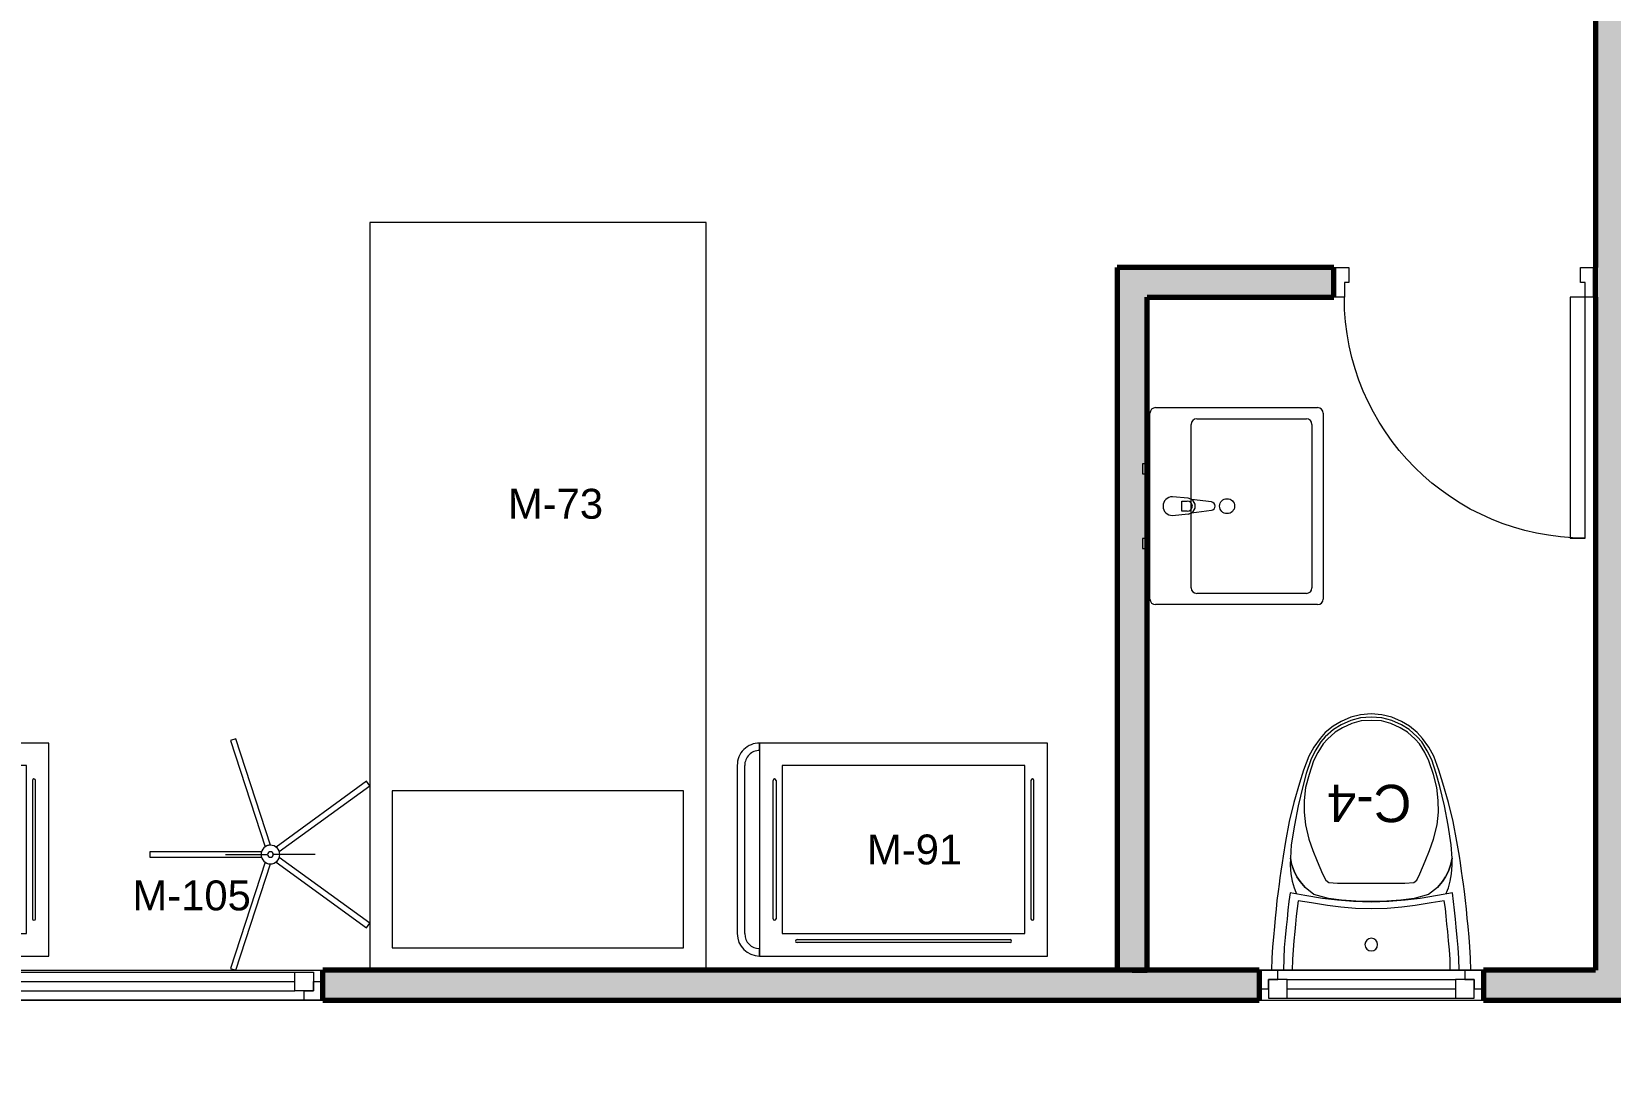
# Model space of a CAD drawing. Header units: metres. Extents: x 501.6 to 576.9, y -200.7 to -181.9.
# Drawn here: x 559.704 to 563.928, y -193.017 to -190.238 of the extents above; entities that cross this region are included whole.
import ezdxf
from ezdxf.enums import TextEntityAlignment as Align

# ---------------------------------------------------------------- set-up
doc = ezdxf.new("R2010")
doc.units = ezdxf.units.M
doc.header["$MEASUREMENT"] = 0
doc.set_wipeout_variables(frame=1)
doc.linetypes.add('Wipeout_Contour', pattern=[1, 0, -1])
for name, color, linetype in [('ARQ _ Cota - Parcial Exterior.Consultorio', 7, 'Continuous'), ('CER _ Estructura Metalica Tubo de FE LAC  21_2_X1_16_.Cerco', 7, 'Continuous'), ('EQP _ Sanitarios.Residencia', 7, 'Continuous'), ('Puertas ArchiCAD', 7, 'Continuous'), ('Structural - Bearing', 7, 'Continuous')]:
    doc.layers.add(name, color=color, linetype=linetype)
for name, color, linetype, lineweight, true_color in [('ARQ _ Cota - Parcial Exterior.Consultorio_Pluma_Nº__106', 171, 'Continuous', 15, 0xaaaaff), ('CER _ Estructura Metalica Tubo de FE LAC  21_2_X1_16_.Cerco_Pluma_Nº__75', 7, 'Continuous', 20, 0x405cbf), ('EQP _ Sanitarios.Residencia_Pluma_Nº__115', 7, 'Continuous', 13, 0xff66ff), ('Interior - Furniture _Pluma_Nº__91', 171, 'Continuous', 13, 0xaaaaff), ('Structural - Bearing_Pluma_Nº__106', 171, 'Continuous', 15, 0xaaaaff), ('Ventanas ArchiCAD_Pluma_Nº__63', 7, 'Continuous', 20, 0xff9955)]:
    doc.layers.add(name, color=color, linetype=linetype, lineweight=lineweight, true_color=true_color)
for name, color, linetype, lineweight in [('ARQ _ Cota - Parcial Exterior.Consultorio_Pluma_Nº__15', 214, 'Continuous', 25), ('ARQ _ Cota - Parcial Exterior.Consultorio_Pluma_Nº__43', 5, 'Continuous', 0), ('Puertas ArchiCAD_Pluma_Nº__2', 8, 'Continuous', 0), ('Puertas ArchiCAD_Pluma_Nº__23', 5, 'Continuous', 9), ('Puertas ArchiCAD_Pluma_Nº__27', 7, 'Continuous', 70), ('Puertas ArchiCAD_Pluma_Nº__3', 5, 'Continuous', 15), ('Structural - Bearing_Pluma_Nº__27', 7, 'Continuous', 70)]:
    doc.layers.add(name, color=color, linetype=linetype, lineweight=lineweight)
doc.layers.add('PDF2_Text', color=7, linetype='Continuous', true_color=0xff0080)
doc.styles.add('Estilo_Generado_1', font='swissel.ttf')
doc.styles.add('Estilo_Generado_2', font='GOTHICB.TTF')
doc.styles.add('PDF Arial', font='arial.ttf')
doc.dimstyles.new('Estilo_Generado__1', dxfattribs={"dimtxt": 0.2, "dimasz": 0.076, "dimexe": 0.18, "dimexo": 0.3, "dimgap": 0.09, "dimtad": 0, "dimtih": 1, "dimtoh": 1, "dimzin": 0, "dimdsep": 46, "dimtxsty": 'Estilo_Generado_2', "dimblk": 'ARROWHEAD_2', "dimblk1": 'ARROWHEAD_2', "dimblk2": 'ARROWHEAD_2', "dimcen": 0.09, "dimclrd": 171, "dimclre": 171, "dimclrt": 214, "dimazin": 0, "dimtfac": 1, "dimtdec": 4, "dimtmove": 0, "dimatfit": 3, "dimfxl": 1, "dimtolj": 1, "dimtzin": 0, "dimarcsym": 0})

# ---------------------------------------------------------------- blocks, each defined once
blk = doc.blocks.new('INODORO DE CERAMICA O LOZA VITRIFICADA DE TANQUE BAJO')
at = {"color": 254, "linetype": 'Wipeout_Contour', "lineweight": 0, "ltscale": 36.926827}
blk.add_wipeout([(0.5334, 0.6858), (0.5325, 0.6535), (0.5309, 0.6236), (0.5285, 0.597), (0.526, 0.5687), (0.5236, 0.5464), (0.5214, 0.5226), (0.519, 0.4991), (0.5158, 0.4754), (0.5131, 0.4552), (0.511, 0.4389), (0.5084, 0.4211), (0.5052, 0.3987), (0.5026, 0.3809), (0.4961, 0.3414), (0.4861, 0.2884), (0.4735, 0.2372), (0.4583, 0.1851), (0.4479, 0.1507), (0.4339, 0.1135), (0.4205, 0.0894), (0.4035, 0.0661), (0.3897, 0.0503), (0.3688, 0.0326), (0.3472, 0.0201), (0.3215, 0.0089), (0.2951, 0.0029), (0.2667, 0), (0.2383, 0.0029), (0.2119, 0.0089), (0.1862, 0.0201), (0.1646, 0.0326), (0.1437, 0.0503), (0.1299, 0.0661), (0.1129, 0.0894), (0.0995, 0.1135), (0.0855, 0.1507), (0.0751, 0.1851), (0.0599, 0.2372), (0.0473, 0.2884), (0.0373, 0.3414), (0.0308, 0.3809), (0.0282, 0.3987), (0.025, 0.4211), (0.0224, 0.4389), (0.0203, 0.4552), (0.0176, 0.4754), (0.0144, 0.4991), (0.012, 0.5226), (0.0098, 0.5464), (0.0074, 0.5687), (0.0049, 0.597), (0.0025, 0.6236), (0.0009, 0.6535), (0, 0.6858), (0.2667, 0.6858)], dxfattribs=at).dxf.layer = 'EQP _ Sanitarios.Residencia'
at = {"layer": 'EQP _ Sanitarios.Residencia_Pluma_Nº__115', "color": 211, "linetype": 'Continuous', "lineweight": 13, "true_color": 0xff66ff}
for p, q in [((0, 0.6858), (0.2667, 0.6858)), ((0.0009, 0.6535), (0, 0.6858)), ((0.2667, 0.6858), (0.5334, 0.6858)), ((0.5334, 0.6858), (0.5325, 0.6535)), ((0.0025, 0.6236), (0.0009, 0.6535)), ((0.5325, 0.6535), (0.5309, 0.6236)), ((0.0049, 0.597), (0.0025, 0.6236)), ((0.0074, 0.5687), (0.0049, 0.597)), ((0.5285, 0.597), (0.526, 0.5687)), ((0.5309, 0.6236), (0.5285, 0.597)), ((0.0098, 0.5464), (0.0074, 0.5687)), ((0.526, 0.5687), (0.5236, 0.5464)), ((0.012, 0.5226), (0.0098, 0.5464)), ((0.0144, 0.4991), (0.012, 0.5226)), ((0.5214, 0.5226), (0.519, 0.4991)), ((0.5236, 0.5464), (0.5214, 0.5226)), ((0.0176, 0.4754), (0.0144, 0.4991)), ((0.0203, 0.4552), (0.0176, 0.4754)), ((0.5158, 0.4754), (0.5131, 0.4552)), ((0.519, 0.4991), (0.5158, 0.4754)), ((0.0224, 0.4389), (0.0203, 0.4552)), ((0.025, 0.4211), (0.0224, 0.4389)), ((0.511, 0.4389), (0.5084, 0.4211)), ((0.5131, 0.4552), (0.511, 0.4389)), ((0.0282, 0.3987), (0.025, 0.4211)), ((0.0308, 0.3809), (0.0282, 0.3987)), ((0.0373, 0.3414), (0.0308, 0.3809)), ((0.5026, 0.3809), (0.4961, 0.3414)), ((0.5052, 0.3987), (0.5026, 0.3809)), ((0.5084, 0.4211), (0.5052, 0.3987)), ((0.0473, 0.2884), (0.0373, 0.3414)), ((0.4961, 0.3414), (0.4861, 0.2884)), ((0.0599, 0.2372), (0.0473, 0.2884)), ((0.4861, 0.2884), (0.4735, 0.2372)), ((0.0751, 0.1851), (0.0599, 0.2372)), ((0.4735, 0.2372), (0.4583, 0.1851)), ((0.0855, 0.1507), (0.0751, 0.1851)), ((0.4583, 0.1851), (0.4479, 0.1507)), ((0.0995, 0.1135), (0.0855, 0.1507)), ((0.4479, 0.1507), (0.4339, 0.1135)), ((0.1129, 0.0894), (0.0995, 0.1135)), ((0.1299, 0.0661), (0.1129, 0.0894)), ((0.4205, 0.0894), (0.4035, 0.0661)), ((0.4339, 0.1135), (0.4205, 0.0894)), ((0.1437, 0.0503), (0.1299, 0.0661)), ((0.1646, 0.0326), (0.1437, 0.0503)), ((0.3897, 0.0503), (0.3688, 0.0326)), ((0.4035, 0.0661), (0.3897, 0.0503)), ((0.1862, 0.0201), (0.1646, 0.0326)), ((0.2119, 0.0089), (0.1862, 0.0201)), ((0.2383, 0.0029), (0.2119, 0.0089)), ((0.2667, 0), (0.2383, 0.0029)), ((0.2951, 0.0029), (0.2667, 0)), ((0.3215, 0.0089), (0.2951, 0.0029)), ((0.3472, 0.0201), (0.3215, 0.0089)), ((0.3688, 0.0326), (0.3472, 0.0201))]:
    blk.add_line(p, q, dxfattribs=at)
at = {"color": 254, "linetype": 'Wipeout_Contour', "lineweight": 0, "ltscale": 31.805276}
blk.add_wipeout([(0.308, 0.5015), (0.346, 0.4985), (0.3813, 0.494), (0.4201, 0.4828), (0.4438, 0.4644), (0.4572, 0.4489), (0.4658, 0.4358), (0.4732, 0.421), (0.4797, 0.4018), (0.4829, 0.3861), (0.4806, 0.3506), (0.4724, 0.2976), (0.4626, 0.2464), (0.45, 0.1943), (0.4406, 0.1599), (0.4285, 0.1227), (0.4166, 0.0985), (0.4017, 0.0753), (0.3897, 0.0613), (0.3681, 0.0418), (0.3472, 0.0292), (0.3215, 0.0181), (0.2951, 0.0106), (0.2667, 0.0092), (0.2383, 0.0106), (0.2119, 0.0181), (0.1862, 0.0292), (0.1653, 0.0418), (0.1437, 0.0613), (0.1317, 0.0753), (0.1168, 0.0985), (0.1049, 0.1227), (0.0928, 0.1599), (0.0834, 0.1943), (0.0708, 0.2464), (0.061, 0.2976), (0.0528, 0.3506), (0.0505, 0.3861), (0.0537, 0.4018), (0.0602, 0.421), (0.0676, 0.4358), (0.0762, 0.4489), (0.0896, 0.4644), (0.1133, 0.4828), (0.1521, 0.494), (0.1874, 0.4985), (0.2254, 0.5015), (0.2667, 0.5023)], dxfattribs=at).dxf.layer = 'EQP _ Sanitarios.Residencia'
at = {"layer": 'EQP _ Sanitarios.Residencia_Pluma_Nº__115', "color": 211, "linetype": 'Continuous', "lineweight": 13, "true_color": 0xff66ff}
for p, q in [((0.0896, 0.4644), (0.1133, 0.4828)), ((0.1133, 0.4828), (0.1521, 0.494)), ((0.1521, 0.494), (0.1874, 0.4985)), ((0.1874, 0.4985), (0.2254, 0.5015)), ((0.2254, 0.5015), (0.2667, 0.5023)), ((0.2667, 0.5023), (0.308, 0.5015)), ((0.308, 0.5015), (0.346, 0.4985)), ((0.346, 0.4985), (0.3813, 0.494)), ((0.3813, 0.494), (0.4201, 0.4828)), ((0.4201, 0.4828), (0.4438, 0.4644)), ((0.0602, 0.421), (0.0676, 0.4358)), ((0.0676, 0.4358), (0.0762, 0.4489)), ((0.0762, 0.4489), (0.0896, 0.4644)), ((0.4438, 0.4644), (0.4572, 0.4489)), ((0.4572, 0.4489), (0.4658, 0.4358)), ((0.4658, 0.4358), (0.4732, 0.421)), ((0.0505, 0.3861), (0.0537, 0.4018)), ((0.0528, 0.3506), (0.0505, 0.3861)), ((0.0537, 0.4018), (0.0602, 0.421)), ((0.4732, 0.421), (0.4797, 0.4018)), ((0.4797, 0.4018), (0.4829, 0.3861)), ((0.4829, 0.3861), (0.4806, 0.3506)), ((0.061, 0.2976), (0.0528, 0.3506)), ((0.4806, 0.3506), (0.4724, 0.2976)), ((0.0708, 0.2464), (0.061, 0.2976)), ((0.4724, 0.2976), (0.4626, 0.2464)), ((0.0834, 0.1943), (0.0708, 0.2464)), ((0.4626, 0.2464), (0.45, 0.1943)), ((0.0928, 0.1599), (0.0834, 0.1943)), ((0.45, 0.1943), (0.4406, 0.1599)), ((0.1049, 0.1227), (0.0928, 0.1599)), ((0.4406, 0.1599), (0.4285, 0.1227)), ((0.1168, 0.0985), (0.1049, 0.1227)), ((0.1317, 0.0753), (0.1168, 0.0985)), ((0.4166, 0.0985), (0.4017, 0.0753)), ((0.4285, 0.1227), (0.4166, 0.0985)), ((0.1437, 0.0613), (0.1317, 0.0753)), ((0.1653, 0.0418), (0.1437, 0.0613)), ((0.3897, 0.0613), (0.3681, 0.0418)), ((0.4017, 0.0753), (0.3897, 0.0613)), ((0.1862, 0.0292), (0.1653, 0.0418)), ((0.2119, 0.0181), (0.1862, 0.0292)), ((0.2383, 0.0106), (0.2119, 0.0181)), ((0.2667, 0.0092), (0.2383, 0.0106)), ((0.2951, 0.0106), (0.2667, 0.0092)), ((0.3215, 0.0181), (0.2951, 0.0106)), ((0.3472, 0.0292), (0.3215, 0.0181)), ((0.3681, 0.0418), (0.3472, 0.0292))]:
    blk.add_line(p, q, dxfattribs=at)
at = {"color": 254, "linetype": 'Wipeout_Contour', "lineweight": 0, "ltscale": 25.740021}
blk.add_wipeout([(0.357, 0.4532), (0.3805, 0.4508), (0.3885, 0.4453), (0.397, 0.4276), (0.4113, 0.3938), (0.4227, 0.3654), (0.4337, 0.3351), (0.4429, 0.2969), (0.4462, 0.2627), (0.4458, 0.232), (0.4423, 0.1966), (0.4329, 0.1625), (0.4211, 0.1261), (0.4097, 0.103), (0.3954, 0.0806), (0.3841, 0.0675), (0.3635, 0.0489), (0.3437, 0.037), (0.319, 0.0262), (0.2939, 0.0191), (0.2667, 0.0178), (0.2395, 0.0191), (0.2144, 0.0262), (0.1897, 0.037), (0.1699, 0.0489), (0.1493, 0.0675), (0.138, 0.0806), (0.1237, 0.103), (0.1123, 0.1261), (0.1005, 0.1625), (0.0911, 0.1966), (0.0876, 0.232), (0.0872, 0.2627), (0.0905, 0.2969), (0.0997, 0.3351), (0.1107, 0.3654), (0.1221, 0.3938), (0.1364, 0.4276), (0.1449, 0.4453), (0.1529, 0.4508), (0.1764, 0.4532), (0.2667, 0.4532)], dxfattribs=at).dxf.layer = 'EQP _ Sanitarios.Residencia'
at = {"layer": 'EQP _ Sanitarios.Residencia_Pluma_Nº__115', "color": 211, "linetype": 'Continuous', "lineweight": 13, "true_color": 0xff66ff}
for p, q in [((0.1221, 0.3938), (0.1364, 0.4276)), ((0.1364, 0.4276), (0.1449, 0.4453)), ((0.1449, 0.4453), (0.1529, 0.4508)), ((0.1529, 0.4508), (0.1764, 0.4532)), ((0.1764, 0.4532), (0.2667, 0.4532)), ((0.2667, 0.4532), (0.357, 0.4532)), ((0.357, 0.4532), (0.3805, 0.4508)), ((0.3805, 0.4508), (0.3885, 0.4453)), ((0.3885, 0.4453), (0.397, 0.4276)), ((0.397, 0.4276), (0.4113, 0.3938)), ((0.1107, 0.3654), (0.1221, 0.3938)), ((0.4113, 0.3938), (0.4227, 0.3654)), ((0.0997, 0.3351), (0.1107, 0.3654)), ((0.4227, 0.3654), (0.4337, 0.3351)), ((0.0872, 0.2627), (0.0905, 0.2969)), ((0.0905, 0.2969), (0.0997, 0.3351)), ((0.4337, 0.3351), (0.4429, 0.2969)), ((0.4429, 0.2969), (0.4462, 0.2627)), ((0.0876, 0.232), (0.0872, 0.2627)), ((0.4462, 0.2627), (0.4458, 0.232)), ((0.0911, 0.1966), (0.0876, 0.232)), ((0.4458, 0.232), (0.4423, 0.1966)), ((0.1005, 0.1625), (0.0911, 0.1966)), ((0.4423, 0.1966), (0.4329, 0.1625)), ((0.1123, 0.1261), (0.1005, 0.1625)), ((0.4329, 0.1625), (0.4211, 0.1261)), ((0.1237, 0.103), (0.1123, 0.1261)), ((0.138, 0.0806), (0.1237, 0.103)), ((0.4097, 0.103), (0.3954, 0.0806)), ((0.4211, 0.1261), (0.4097, 0.103)), ((0.1493, 0.0675), (0.138, 0.0806)), ((0.1699, 0.0489), (0.1493, 0.0675)), ((0.1897, 0.037), (0.1699, 0.0489)), ((0.3635, 0.0489), (0.3437, 0.037)), ((0.3841, 0.0675), (0.3635, 0.0489)), ((0.3954, 0.0806), (0.3841, 0.0675)), ((0.2144, 0.0262), (0.1897, 0.037)), ((0.2395, 0.0191), (0.2144, 0.0262)), ((0.2667, 0.0178), (0.2395, 0.0191)), ((0.2939, 0.0191), (0.2667, 0.0178)), ((0.319, 0.0262), (0.2939, 0.0191)), ((0.3437, 0.037), (0.319, 0.0262))]:
    blk.add_line(p, q, dxfattribs=at)
at = {"layer": 'EQP _ Sanitarios.Residencia_Pluma_Nº__115', "color": 211, "linetype": 'Continuous', "lineweight": 13, "true_color": 0xff66ff, "style": 'Estilo_Generado_1'}
blk.add_attdef('DUMMY_19', text='', height=0.1, dxfattribs=at).set_placement((0.2616, 0.2387), align=Align.MIDDLE_CENTER)
at = {"color": 254, "linetype": 'Wipeout_Contour', "lineweight": 0, "ltscale": 28.372607}
blk.add_wipeout([(0.05, 0.4044), (0.0518, 0.4281), (0.0552, 0.4475), (0.0603, 0.4657), (0.0694, 0.489), (0.1052, 0.4953), (0.1481, 0.5026), (0.1845, 0.5077), (0.2239, 0.5109), (0.2667, 0.5121), (0.3095, 0.5109), (0.3489, 0.5077), (0.3853, 0.5026), (0.4282, 0.4953), (0.464, 0.489), (0.4731, 0.4657), (0.4782, 0.4475), (0.4816, 0.4281), (0.4834, 0.4044), (0.4829, 0.3861), (0.4797, 0.4018), (0.4732, 0.421), (0.4658, 0.4358), (0.4572, 0.4489), (0.4438, 0.4644), (0.4201, 0.4828), (0.3813, 0.494), (0.346, 0.4985), (0.308, 0.5015), (0.2667, 0.5023), (0.2254, 0.5015), (0.1874, 0.4985), (0.1521, 0.494), (0.1133, 0.4828), (0.0896, 0.4644), (0.0762, 0.4489), (0.0676, 0.4358), (0.0602, 0.421), (0.0537, 0.4018), (0.0505, 0.3861)], dxfattribs=at).dxf.layer = 'EQP _ Sanitarios.Residencia'
at = {"layer": 'EQP _ Sanitarios.Residencia_Pluma_Nº__115', "color": 211, "linetype": 'Continuous', "lineweight": 13, "true_color": 0xff66ff}
for p, q in [((0.1481, 0.5026), (0.1845, 0.5077)), ((0.1845, 0.5077), (0.2239, 0.5109)), ((0.2239, 0.5109), (0.2667, 0.5121)), ((0.2667, 0.5121), (0.3095, 0.5109)), ((0.3095, 0.5109), (0.3489, 0.5077)), ((0.3489, 0.5077), (0.3853, 0.5026)), ((0.0552, 0.4475), (0.0603, 0.4657)), ((0.0603, 0.4657), (0.0694, 0.489)), ((0.0694, 0.489), (0.1052, 0.4953)), ((0.1133, 0.4828), (0.0896, 0.4644)), ((0.1052, 0.4953), (0.1481, 0.5026)), ((0.1521, 0.494), (0.1133, 0.4828)), ((0.1874, 0.4985), (0.1521, 0.494)), ((0.2254, 0.5015), (0.1874, 0.4985)), ((0.2667, 0.5023), (0.2254, 0.5015)), ((0.308, 0.5015), (0.2667, 0.5023)), ((0.346, 0.4985), (0.308, 0.5015)), ((0.3813, 0.494), (0.346, 0.4985)), ((0.4201, 0.4828), (0.3813, 0.494)), ((0.3853, 0.5026), (0.4282, 0.4953)), ((0.4438, 0.4644), (0.4201, 0.4828)), ((0.4282, 0.4953), (0.464, 0.489)), ((0.464, 0.489), (0.4731, 0.4657)), ((0.4731, 0.4657), (0.4782, 0.4475)), ((0.05, 0.4044), (0.0518, 0.4281)), ((0.0518, 0.4281), (0.0552, 0.4475)), ((0.0676, 0.4358), (0.0602, 0.421)), ((0.0762, 0.4489), (0.0676, 0.4358)), ((0.0896, 0.4644), (0.0762, 0.4489)), ((0.4572, 0.4489), (0.4438, 0.4644)), ((0.4658, 0.4358), (0.4572, 0.4489)), ((0.4732, 0.421), (0.4658, 0.4358)), ((0.4782, 0.4475), (0.4816, 0.4281)), ((0.4816, 0.4281), (0.4834, 0.4044)), ((0.0505, 0.3861), (0.05, 0.4044)), ((0.0537, 0.4018), (0.0505, 0.3861)), ((0.0602, 0.421), (0.0537, 0.4018)), ((0.4797, 0.4018), (0.4732, 0.421)), ((0.4829, 0.3861), (0.4797, 0.4018)), ((0.4834, 0.4044), (0.4829, 0.3861))]:
    blk.add_line(p, q, dxfattribs=at)
at = {"color": 254, "linetype": 'Wipeout_Contour', "lineweight": 0, "ltscale": 16.461337}
blk.add_wipeout([(0.5018, 0.6858), (0.5009, 0.6542), (0.4993, 0.6248), (0.4968, 0.5987), (0.4942, 0.5708), (0.4917, 0.5489), (0.4895, 0.5255), (0.487, 0.5024), (0.4837, 0.4791), (0.4444, 0.4857), (0.3972, 0.4935), (0.3571, 0.4988), (0.3138, 0.5022), (0.2667, 0.5034), (0.2196, 0.5022), (0.1763, 0.4988), (0.1362, 0.4935), (0.089, 0.4857), (0.0497, 0.4791), (0.0464, 0.5024), (0.0439, 0.5255), (0.0417, 0.5489), (0.0392, 0.5708), (0.0366, 0.5987), (0.0341, 0.6248), (0.0325, 0.6542), (0.0316, 0.6858), (0.2667, 0.6858)], dxfattribs=at).dxf.layer = 'EQP _ Sanitarios.Residencia'
at = {"layer": 'EQP _ Sanitarios.Residencia_Pluma_Nº__115', "color": 211, "linetype": 'Continuous', "lineweight": 13, "true_color": 0xff66ff}
for p, q in [((0.0316, 0.6858), (0.2667, 0.6858)), ((0.0325, 0.6542), (0.0316, 0.6858)), ((0.2667, 0.6858), (0.5018, 0.6858)), ((0.5018, 0.6858), (0.5009, 0.6542)), ((0.0341, 0.6248), (0.0325, 0.6542)), ((0.5009, 0.6542), (0.4993, 0.6248)), ((0.0366, 0.5987), (0.0341, 0.6248)), ((0.0392, 0.5708), (0.0366, 0.5987)), ((0.4968, 0.5987), (0.4942, 0.5708)), ((0.4993, 0.6248), (0.4968, 0.5987)), ((0.0417, 0.5489), (0.0392, 0.5708)), ((0.4942, 0.5708), (0.4917, 0.5489)), ((0.0439, 0.5255), (0.0417, 0.5489)), ((0.0464, 0.5024), (0.0439, 0.5255)), ((0.4895, 0.5255), (0.487, 0.5024)), ((0.4917, 0.5489), (0.4895, 0.5255)), ((0.0497, 0.4791), (0.0464, 0.5024)), ((0.089, 0.4857), (0.0497, 0.4791)), ((0.1362, 0.4935), (0.089, 0.4857)), ((0.1763, 0.4988), (0.1362, 0.4935)), ((0.2196, 0.5022), (0.1763, 0.4988)), ((0.2667, 0.5034), (0.2196, 0.5022)), ((0.3138, 0.5022), (0.2667, 0.5034)), ((0.3571, 0.4988), (0.3138, 0.5022)), ((0.3972, 0.4935), (0.3571, 0.4988)), ((0.4444, 0.4857), (0.3972, 0.4935)), ((0.4837, 0.4791), (0.4444, 0.4857)), ((0.487, 0.5024), (0.4837, 0.4791))]:
    blk.add_line(p, q, dxfattribs=at)
at = {"color": 254, "linetype": 'Wipeout_Contour', "lineweight": 0, "ltscale": 16.726648}
blk.add_wipeout([(0.4783, 0.6858), (0.4775, 0.6573), (0.476, 0.6309), (0.4738, 0.6074), (0.4714, 0.5823), (0.4692, 0.5626), (0.4672, 0.5415), (0.465, 0.5207), (0.462, 0.4998), (0.4266, 0.5057), (0.3841, 0.5127), (0.3481, 0.5175), (0.3091, 0.5206), (0.2667, 0.5217), (0.2243, 0.5206), (0.1853, 0.5175), (0.1493, 0.5127), (0.1068, 0.5057), (0.0714, 0.4998), (0.0684, 0.5207), (0.0662, 0.5415), (0.0642, 0.5626), (0.062, 0.5823), (0.0596, 0.6074), (0.0574, 0.6309), (0.0559, 0.6573), (0.0551, 0.6858), (0.2667, 0.6858)], dxfattribs=at).dxf.layer = 'EQP _ Sanitarios.Residencia'
at = {"layer": 'EQP _ Sanitarios.Residencia_Pluma_Nº__115', "color": 211, "linetype": 'Continuous', "lineweight": 13, "true_color": 0xff66ff}
for p, q in [((0.0551, 0.6858), (0.2667, 0.6858)), ((0.0559, 0.6573), (0.0551, 0.6858)), ((0.2667, 0.6858), (0.4783, 0.6858)), ((0.4783, 0.6858), (0.4775, 0.6573)), ((0.0574, 0.6309), (0.0559, 0.6573)), ((0.4775, 0.6573), (0.476, 0.6309)), ((0.0596, 0.6074), (0.0574, 0.6309)), ((0.062, 0.5823), (0.0596, 0.6074)), ((0.4738, 0.6074), (0.4714, 0.5823)), ((0.476, 0.6309), (0.4738, 0.6074)), ((0.0642, 0.5626), (0.062, 0.5823)), ((0.0662, 0.5415), (0.0642, 0.5626)), ((0.4692, 0.5626), (0.4672, 0.5415)), ((0.4714, 0.5823), (0.4692, 0.5626)), ((0.0684, 0.5207), (0.0662, 0.5415)), ((0.0714, 0.4998), (0.0684, 0.5207)), ((0.1493, 0.5127), (0.1068, 0.5057)), ((0.1853, 0.5175), (0.1493, 0.5127)), ((0.2243, 0.5206), (0.1853, 0.5175)), ((0.2667, 0.5217), (0.2243, 0.5206)), ((0.3091, 0.5206), (0.2667, 0.5217)), ((0.3481, 0.5175), (0.3091, 0.5206)), ((0.3841, 0.5127), (0.3481, 0.5175)), ((0.4266, 0.5057), (0.3841, 0.5127)), ((0.465, 0.5207), (0.462, 0.4998)), ((0.4672, 0.5415), (0.465, 0.5207)), ((0.1068, 0.5057), (0.0714, 0.4998)), ((0.462, 0.4998), (0.4266, 0.5057))]:
    blk.add_line(p, q, dxfattribs=at)
blk.add_circle((0.2667, 0.6172), 0.0171, dxfattribs=at)
blk = doc.blocks.new('Window 16_2')
at = {"layer": 'Ventanas ArchiCAD_Pluma_Nº__63', "color": 21, "linetype": 'Continuous', "lineweight": 20, "true_color": 0xff9955}
for p, q in [((-0.75, 0), (0.75, 0)), ((-0.7, 0), (-0.75, 0)), ((-0.75, 0), (-0.75, -0.05)), ((-0.7, -0.025), (-0.7, 0)), ((0.7, 0), (-0.7, 0)), ((0.75, 0), (0.7, 0)), ((0.7, 0), (0.7, -0.025)), ((0.75, 0), (0.75, -0.05)), ((-0.725, -0.05), (-0.725, -0.025)), ((-0.725, -0.025), (-0.7, -0.025)), ((-0.675, -0.025), (-0.725, -0.025)), ((-0.725, -0.025), (-0.725, -0.075)), ((-0.675, -0.025), (0.675, -0.025)), ((-0.675, -0.075), (-0.675, -0.025)), ((0.725, -0.025), (0.675, -0.025)), ((0.675, -0.025), (0.675, -0.075)), ((0.7, -0.025), (0.725, -0.025)), ((0.725, -0.025), (0.725, -0.05)), ((0.725, -0.075), (0.725, -0.025)), ((-0.75, -0.05), (-0.725, -0.05)), ((-0.75, -0.08), (0.75, -0.08)), ((-0.725, -0.075), (-0.675, -0.075)), ((-0.675, -0.05), (0.675, -0.05)), ((-0.675, -0.075), (0.675, -0.075)), ((-0.675, -0.075), (0.675, -0.075)), ((0.675, -0.075), (0.725, -0.075)), ((0.725, -0.05), (0.75, -0.05))]:
    blk.add_line(p, q, dxfattribs=at)
blk = doc.blocks.new('Muro_25', base_point=(562.6484, -192.8287))
at = {"layer": 'Structural - Bearing_Pluma_Nº__106', "linetype": 'Continuous', "lineweight": 0, "true_color": 0xbfbffe}
blk.add_hatch(color=254, dxfattribs=at).paths.add_polyline_path([(560.4828, -192.7787), (560.4828, -192.8287), (562.6484, -192.8287), (562.6484, -192.7487), (560.4828, -192.7487)])
at = {"layer": 'Structural - Bearing_Pluma_Nº__27', "color": 7, "linetype": 'Continuous', "lineweight": 70}
for p, q in [((560.4828, -192.7787), (560.4828, -192.7487)), ((560.4828, -192.8287), (560.4828, -192.7787))]:
    blk.add_line(p, q, dxfattribs=at)
at = {"layer": 'Structural - Bearing_Pluma_Nº__27', "color": 7, "linetype": 'Continuous', "lineweight": 70, "flags": 128}
for points in [[(562.6084, -192.7487), (560.4828, -192.7487)], [(560.4828, -192.8287), (562.6484, -192.8287)]]:
    blk.add_lwpolyline(points, dxfattribs=at)
at = {"layer": 'Ventanas ArchiCAD_Pluma_Nº__63', "color": 21, "linetype": 'Continuous', "lineweight": 20, "true_color": 0xff9955, "xscale": -1, "rotation": 180}
blk.add_blockref('Window 16_2', (559.7328, -192.8287), dxfattribs=at)
blk = doc.blocks.new('Window 16')
at = {"layer": 'Ventanas ArchiCAD_Pluma_Nº__63', "color": 21, "linetype": 'Continuous', "lineweight": 20, "true_color": 0xff9955}
for p, q in [((-0.3, 0), (0.3, 0)), ((-0.25, 0), (-0.3, 0)), ((-0.3, 0), (-0.3, -0.05)), ((-0.25, -0.025), (-0.25, 0)), ((0.25, 0), (-0.25, 0)), ((0.3, 0), (0.25, 0)), ((0.25, 0), (0.25, -0.025)), ((0.3, 0), (0.3, -0.05)), ((-0.275, -0.05), (-0.275, -0.025)), ((-0.275, -0.025), (-0.25, -0.025)), ((-0.225, -0.025), (-0.275, -0.025)), ((-0.275, -0.025), (-0.275, -0.075)), ((-0.225, -0.025), (0.225, -0.025)), ((-0.225, -0.075), (-0.225, -0.025)), ((0.275, -0.025), (0.225, -0.025)), ((0.225, -0.025), (0.225, -0.075)), ((0.25, -0.025), (0.275, -0.025)), ((0.275, -0.025), (0.275, -0.05)), ((0.275, -0.075), (0.275, -0.025)), ((-0.3, -0.05), (-0.275, -0.05)), ((-0.3, -0.08), (0.3, -0.08)), ((-0.275, -0.075), (-0.225, -0.075)), ((-0.225, -0.05), (0.225, -0.05)), ((-0.225, -0.075), (0.225, -0.075)), ((-0.225, -0.075), (0.225, -0.075)), ((0.225, -0.075), (0.275, -0.075)), ((0.275, -0.05), (0.3, -0.05))]:
    blk.add_line(p, q, dxfattribs=at)
blk = doc.blocks.new('Muro_26', base_point=(565.2484, -192.8287))
at = {"layer": 'Structural - Bearing_Pluma_Nº__106', "linetype": 'Continuous', "lineweight": 0, "true_color": 0xbfbffe}
for points in [[(562.6084, -192.8287), (562.9884, -192.8287), (562.9884, -192.7987), (562.9884, -192.7487), (562.6084, -192.7487)], [(563.5884, -192.7487), (563.5884, -192.7987), (563.5884, -192.8287), (564.2684, -192.8287), (564.2684, -192.7987), (564.2684, -192.7487)], [(564.8684, -192.7487), (564.8684, -192.7987), (564.8684, -192.8287), (565.2484, -192.8287), (565.2484, -192.7487)]]:
    blk.add_hatch(color=254, dxfattribs=at).paths.add_polyline_path(points)
at = {"layer": 'Structural - Bearing_Pluma_Nº__27', "color": 7, "linetype": 'Continuous', "lineweight": 70}
for p, q in [((562.9884, -192.7487), (562.9884, -192.7987)), ((563.5884, -192.7487), (563.5884, -192.7987)), ((564.2684, -192.7487), (564.2684, -192.7987)), ((564.8684, -192.7487), (564.8684, -192.7987)), ((562.9884, -192.7987), (562.9884, -192.8287)), ((563.5884, -192.7987), (563.5884, -192.8287)), ((564.2684, -192.7987), (564.2684, -192.8287)), ((564.8684, -192.7987), (564.8684, -192.8287))]:
    blk.add_line(p, q, dxfattribs=at)
at = {"layer": 'Structural - Bearing_Pluma_Nº__27', "color": 7, "linetype": 'Continuous', "lineweight": 70, "flags": 128}
for points in [[(562.9884, -192.7487), (562.6084, -192.7487)], [(563.8884, -192.7487), (563.5884, -192.7487)], [(564.2684, -192.7487), (563.9684, -192.7487)], [(565.1684, -192.7487), (564.8684, -192.7487)], [(562.6084, -192.8287), (562.9884, -192.8287)], [(563.5884, -192.8287), (564.2684, -192.8287)], [(564.8684, -192.8287), (565.2484, -192.8287)]]:
    blk.add_lwpolyline(points, dxfattribs=at)
at = {"layer": 'Ventanas ArchiCAD_Pluma_Nº__63', "color": 21, "linetype": 'Continuous', "lineweight": 20, "true_color": 0xff9955}
for p in [(563.2884, -192.7487), (564.5684, -192.7487)]:
    blk.add_blockref('Window 16', p, dxfattribs=at)
blk = doc.blocks.new('Muro_35', base_point=(563.8884, -189.1687))
at = {"layer": 'Structural - Bearing_Pluma_Nº__106', "linetype": 'Continuous', "lineweight": 0, "true_color": 0xbfbffe}
blk.add_hatch(color=254, dxfattribs=at).paths.add_polyline_path([(563.8884, -189.2487), (563.8884, -192.7487), (563.9684, -192.7487), (563.9684, -189.2487)])
at = {"layer": 'Structural - Bearing_Pluma_Nº__27', "color": 7, "linetype": 'Continuous', "lineweight": 70, "flags": 128}
for points in [[(563.8884, -189.2487), (563.8884, -190.8687)], [(563.9684, -192.7487), (563.9684, -189.2487)], [(563.8884, -190.9487), (563.8884, -192.7487)]]:
    blk.add_lwpolyline(points, dxfattribs=at)
blk = doc.blocks.new('Door with Transom 16_6')
at = {"layer": 'Puertas ArchiCAD_Pluma_Nº__2', "color": 8, "linetype": 'Continuous', "lineweight": 0}
blk.add_arc((0.322, 0), 0.644, 90, 180, dxfattribs=at)
at = {"layer": 'Puertas ArchiCAD_Pluma_Nº__23', "color": 5, "linetype": 'Continuous', "lineweight": 9}
for p, q in [((-0.322, 0), (-0.35, 0)), ((-0.35, 0), (-0.35, -0.08)), ((-0.322, -0.04), (-0.322, 0)), ((0.35, 0), (0.322, 0)), ((0.322, 0), (0.322, -0.04)), ((0.35, -0.08), (0.35, 0)), ((-0.31, -0.04), (-0.322, -0.04)), ((-0.31, -0.08), (-0.31, -0.04)), ((0.322, -0.04), (0.31, -0.04)), ((0.31, -0.04), (0.31, -0.08)), ((-0.35, -0.08), (-0.31, -0.08)), ((0.31, -0.08), (0.35, -0.08))]:
    blk.add_line(p, q, dxfattribs=at)
at = {"layer": 'Puertas ArchiCAD_Pluma_Nº__27', "color": 7, "linetype": 'Continuous', "lineweight": 70}
for p, q in [((-0.35, 0), (-0.35, -0.08)), ((0.35, 0), (0.35, -0.08))]:
    blk.add_line(p, q, dxfattribs=at)
at = {"layer": 'Puertas ArchiCAD_Pluma_Nº__3', "color": 5, "linetype": 'Continuous', "lineweight": 15}
for p, q in [((0.282, 0), (0.282, 0.644)), ((0.282, 0.644), (0.322, 0.644)), ((0.322, 0.644), (0.322, 0)), ((0.322, 0), (0.282, 0))]:
    blk.add_line(p, q, dxfattribs=at)
blk = doc.blocks.new('Muro_43', base_point=(563.8884, -190.8687))
at = {"layer": 'Structural - Bearing_Pluma_Nº__106', "linetype": 'Continuous', "lineweight": 0, "true_color": 0xbfbffe}
blk.add_hatch(color=254, dxfattribs=at).paths.add_polyline_path([(562.6084, -190.8687), (562.6884, -190.9487), (563.1884, -190.9487), (563.1884, -190.8687)])
at = {"layer": 'Structural - Bearing_Pluma_Nº__27', "color": 7, "linetype": 'Continuous', "lineweight": 70}
for p, q in [((563.1884, -190.9487), (563.1884, -190.8687)), ((563.8884, -190.9487), (563.8884, -190.8687))]:
    blk.add_line(p, q, dxfattribs=at)
at = {"layer": 'Structural - Bearing_Pluma_Nº__27', "color": 7, "linetype": 'Continuous', "lineweight": 70, "flags": 128}
for points in [[(563.1884, -190.8687), (562.6084, -190.8687)], [(562.6884, -190.9487), (563.1884, -190.9487)]]:
    blk.add_lwpolyline(points, dxfattribs=at)
at = {"layer": 'Puertas ArchiCAD', "color": 21, "linetype": 'Continuous', "lineweight": 20, "true_color": 0xff9955, "xscale": -1, "rotation": 180}
blk.add_blockref('Door with Transom 16_6', (563.5384, -190.9487), dxfattribs=at)
blk = doc.blocks.new('Muro_44', base_point=(562.6084, -190.8687))
at = {"layer": 'Structural - Bearing_Pluma_Nº__106', "linetype": 'Continuous', "lineweight": 0, "true_color": 0xbfbffe}
blk.add_hatch(color=254, dxfattribs=at).paths.add_polyline_path([(562.6084, -190.8687), (562.6084, -192.7487), (562.6884, -192.7487), (562.6884, -190.9487)])
at = {"layer": 'Structural - Bearing_Pluma_Nº__27', "color": 7, "linetype": 'Continuous', "lineweight": 70, "flags": 128}
for points in [[(562.6084, -190.8687), (562.6084, -192.7487)], [(562.6884, -192.7487), (562.6884, -190.9487)], [(562.6484, -192.7487), (562.6884, -192.7487)]]:
    blk.add_lwpolyline(points, dxfattribs=at)
blk = doc.blocks.new('Lavabo 22')
at = {"layer": 'CER _ Estructura Metalica Tubo de FE LAC  21_2_X1_16_.Cerco_Pluma_Nº__75', "color": 165, "linetype": 'Continuous', "lineweight": 20, "true_color": 0x405cbf}
for p, q in [((-0.2485, 0), (0.2485, 0)), ((-0.0865, 0.02), (-0.1135, 0.02)), ((-0.1135, 0.02), (-0.1135, 0)), ((-0.1135, 0), (-0.0865, 0)), ((-0.0865, 0), (-0.0865, 0.02)), ((0.1135, 0.02), (0.0865, 0.02)), ((0.0865, 0.02), (0.0865, 0)), ((0.0865, 0), (0.1135, 0)), ((0.1135, 0), (0.1135, 0.02)), ((-0.2635, -0.4485), (-0.2635, -0.015)), ((0.2635, -0.015), (0.2635, -0.4485)), ((-0.025, -0.06), (-0.021, -0.102)), ((0.021, -0.102), (0.025, -0.06)), ((-0.2335, -0.4185), (-0.2335, -0.125)), ((-0.2185, -0.11), (0.2185, -0.11)), ((-0.0177, -0.1115), (-0.0111, -0.1644)), ((-0.0136, -0.0998), (-0.0136, -0.0849)), ((-0.0136, -0.0849), (0.0136, -0.0849)), ((0.0111, -0.1644), (0.0177, -0.1115)), ((0.0136, -0.0849), (0.0136, -0.0998)), ((0.2335, -0.125), (0.2335, -0.4185)), ((0.2485, -0.4635), (-0.2485, -0.4635)), ((0.2185, -0.4335), (-0.2185, -0.4335))]:
    blk.add_line(p, q, dxfattribs=at)
blk.add_circle((0, -0.2064), 0.02, dxfattribs=at)
for centre, radius, start, end in [((-0.2485, -0.015), 0.015, 90, 180), ((0, -0.06), 0.025, 0, 180), ((0.2485, -0.015), 0.015, 0, 90), ((-0.2185, -0.125), 0.015, 90, 180), ((0, -0.1001), 0.0211, 185.1696, 212.771), ((0, -0.1001), 0.0211, 212.771, 327.229), ((0, -0.0998), 0.0136, 180, 0), ((0, -0.1001), 0.0211, 327.229, 354.8304), ((0.2185, -0.125), 0.015, 0, 90), ((0, -0.163), 0.0112, 187.1389, 352.8611), ((-0.2185, -0.4185), 0.015, 180, 270), ((0.2185, -0.4185), 0.015, 270, 0), ((-0.2485, -0.4485), 0.015, 180, 270), ((0.2485, -0.4485), 0.015, 270, 0)]:
    blk.add_arc(centre, radius, start, end, dxfattribs=at)
blk = doc.blocks.new('Cama Hospital 22')
at = {"layer": 'Interior - Furniture _Pluma_Nº__91', "color": 161, "linetype": 'Continuous', "lineweight": 13, "true_color": 0xaaaaff}
for p, q in [((0.9, 2), (0, 2)), ((0, 2), (0, 0)), ((0.9, 0), (0.9, 2)), ((0.84, 1.94), (0.06, 1.94)), ((0.06, 1.94), (0.06, 1.52)), ((0.84, 1.52), (0.84, 1.94)), ((0.06, 1.52), (0.84, 1.52)), ((0, 0), (0.9, 0))]:
    blk.add_line(p, q, dxfattribs=at)
blk = doc.blocks.new('Soporte Transfusiones 22')
at = {"layer": 'Interior - Furniture _Pluma_Nº__91', "color": 161, "linetype": 'Continuous', "lineweight": 13, "true_color": 0xaaaaff}
for p, q in [((0.0927, 0.3095), (0.0002, 0.025)), ((0.0145, 0.0204), (0.1069, 0.3049)), ((0.1069, 0.3049), (0.0927, 0.3095)), ((-0.2569, 0.1959), (-0.2657, 0.1838)), ((-0.2657, 0.1838), (-0.0237, 0.008)), ((-0.0149, 0.0201), (-0.2569, 0.1959)), ((-0.12, 0), (-0.0075, 0)), ((0.12, 0), (0.0075, 0)), ((0.323, 0.0075), (0.0238, 0.0075)), ((0.323, -0.0075), (0.323, 0.0075)), ((-0.0237, -0.008), (-0.2657, -0.1838)), ((-0.2569, -0.1959), (-0.0149, -0.0201)), ((0.0002, -0.025), (0.0927, -0.3095)), ((0.1069, -0.3049), (0.0145, -0.0204)), ((0.0238, -0.0075), (0.323, -0.0075)), ((-0.2657, -0.1838), (-0.2569, -0.1959)), ((0.0927, -0.3095), (0.1069, -0.3049))]:
    blk.add_line(p, q, dxfattribs=at)
for radius, start, end in [(0.025, 0, 180), (0.025, 180, 0), (0.025, 126.5424, 161.4576), (0.0075, 0, 180), (0.0075, 180, 0), (0.025, 54.5424, 89.4576), (0.025, 342.5424, 17.4576), (0.025, 198.5424, 233.4576), (0.025, 270.5424, 305.4576)]:
    blk.add_arc((0, 0), radius, start, end, dxfattribs=at)
blk = doc.blocks.new('Carrito Médico 22')
at = {"layer": 'Interior - Furniture _Pluma_Nº__91', "color": 161, "linetype": 'Continuous', "lineweight": 13, "true_color": 0xaaaaff}
for p, q in [((0.77, 0.57), (0, 0.57)), ((0, 0.57), (0, 0)), ((0.77, 0), (0.77, 0.57)), ((0.77, 0.57), (0.77, 0.55)), ((0.71, 0.51), (0.06, 0.51)), ((0.06, 0.51), (0.06, 0.06)), ((0.1, 0.534), (0.67, 0.534)), ((0.67, 0.526), (0.1, 0.526)), ((0.71, 0.06), (0.71, 0.51)), ((0.81, 0.51), (0.81, 0.06)), ((0.83, 0.06), (0.83, 0.51)), ((0.036, 0.47), (0.036, 0.1)), ((0.044, 0.1), (0.044, 0.47)), ((0.726, 0.1), (0.726, 0.47)), ((0.734, 0.47), (0.734, 0.1)), ((0.06, 0.06), (0.71, 0.06)), ((0, 0), (0.77, 0)), ((0.77, 0.02), (0.77, 0))]:
    blk.add_line(p, q, dxfattribs=at)
for centre, radius, start, end in [((0.77, 0.51), 0.06, 0, 90), ((0.77, 0.51), 0.04, 0, 90), ((0.1, 0.53), 0.004, 90, 270), ((0.67, 0.53), 0.004, 270, 90), ((0.04, 0.47), 0.004, 0, 180), ((0.73, 0.47), 0.004, 0, 180), ((0.04, 0.1), 0.004, 180, 0), ((0.73, 0.1), 0.004, 180, 0), ((0.77, 0.06), 0.06, 270, 0), ((0.77, 0.06), 0.04, 270, 0)]:
    blk.add_arc(centre, radius, start, end, dxfattribs=at)
blk = doc.blocks.new('*D89')
at = {"layer": 'ARQ _ Cota - Parcial Exterior.Consultorio_Pluma_Nº__106', "color": 161, "linetype": 'Continuous', "lineweight": 15, "true_color": 0xaaaaff, "transparency": 16777216}
for p, q in [((540.9515, -182.8087), (540.9515, -182.7598)), ((541.2515, -182.8087), (540.8765, -182.8087)), ((540.9515, -191.6088), (540.9515, -182.8087)), ((540.9515, -200.6487), (540.9515, -191.8486)), ((541.2515, -200.6487), (540.8765, -200.6487)), ((540.9515, -200.6976), (540.9515, -200.6487))]:
    blk.add_line(p, q, dxfattribs=at)
at = {"layer": 'ARQ _ Cota - Parcial Exterior.Consultorio_Pluma_Nº__43', "color": 5, "linetype": 'Continuous', "lineweight": 0, "transparency": 16777216}
for p, q in [((541.0015, -182.8376), (540.9015, -182.7799)), ((540.9015, -200.6199), (541.0015, -200.6776))]:
    blk.add_line(p, q, dxfattribs=at)
at = {"layer": 'ARQ _ Cota - Parcial Exterior.Consultorio_Pluma_Nº__15', "color": 214, "lineweight": 25, "transparency": 16777216, "insert": (540.5958, -191.8287), "char_height": 0.2, "attachment_point": 7, "style": 'Estilo_Generado_2'}
blk.add_mtext('\\A1;17.84', dxfattribs=at)
blk = doc.blocks.new('ARROWHEAD_2')
at = {"color": 0, "linetype": 'Continuous', "lineweight": 0}
for p, q in [((-0.378, -0.655), (0.378, 0.655)), ((0, 0), (-1, 0))]:
    blk.add_line(p, q, dxfattribs=at)
blk = doc.blocks.new('*D90')
at = {"layer": 'ARQ _ Cota - Parcial Exterior.Consultorio_Pluma_Nº__106', "color": 161, "linetype": 'Continuous', "lineweight": 15, "true_color": 0xaaaaff, "transparency": 16777216}
for p, q in [((576.5409, -182.8087), (576.5409, -182.7598)), ((576.6159, -182.8087), (576.2409, -182.8087)), ((576.5409, -191.6088), (576.5409, -182.8087)), ((576.5409, -200.6487), (576.5409, -191.8486)), ((576.6159, -200.6487), (576.2409, -200.6487)), ((576.5409, -200.6976), (576.5409, -200.6487))]:
    blk.add_line(p, q, dxfattribs=at)
at = {"layer": 'ARQ _ Cota - Parcial Exterior.Consultorio_Pluma_Nº__43', "color": 5, "linetype": 'Continuous', "lineweight": 0, "transparency": 16777216}
for p, q in [((576.5909, -182.8376), (576.4909, -182.7799)), ((576.4909, -200.6199), (576.5909, -200.6776))]:
    blk.add_line(p, q, dxfattribs=at)
at = {"layer": 'ARQ _ Cota - Parcial Exterior.Consultorio_Pluma_Nº__15', "color": 214, "lineweight": 25, "transparency": 16777216, "insert": (576.1851, -191.8287), "char_height": 0.2, "attachment_point": 7, "style": 'Estilo_Generado_2'}
blk.add_mtext('\\A1;17.84', dxfattribs=at)
blk = doc.blocks.new('*D92')
at = {"layer": 'ARQ _ Cota - Parcial Exterior.Consultorio_Pluma_Nº__106', "color": 161, "linetype": 'Continuous', "lineweight": 15, "true_color": 0xaaaaff, "transparency": 16777216}
for p, q in [((554.9484, -194.7287), (554.9484, -194.3537)), ((574.4084, -194.7287), (574.4084, -194.3537)), ((554.9484, -194.6537), (564.3027, -194.6537)), ((565.0541, -194.6537), (574.4084, -194.6537))]:
    blk.add_line(p, q, dxfattribs=at)
at = {"layer": 'ARQ _ Cota - Parcial Exterior.Consultorio_Pluma_Nº__43', "color": 5, "linetype": 'Continuous', "lineweight": 0, "transparency": 16777216}
for p, q in [((554.9773, -194.6037), (554.9195, -194.7037)), ((574.4373, -194.6037), (574.3795, -194.7037))]:
    blk.add_line(p, q, dxfattribs=at)
at = {"layer": 'ARQ _ Cota - Parcial Exterior.Consultorio_Pluma_Nº__15', "color": 214, "lineweight": 25, "transparency": 16777216, "insert": (564.3226, -194.7537), "char_height": 0.2, "attachment_point": 7, "style": 'Estilo_Generado_2'}
blk.add_mtext('\\A1;19.46', dxfattribs=at)

msp = doc.modelspace()

# ---------------------------------------------------------------- block references
at = {"layer": 'CER _ Estructura Metalica Tubo de FE LAC  21_2_X1_16_.Cerco', "color": 8, "linetype": 'Continuous', "lineweight": 0, "rotation": 90}
msp.add_blockref('Lavabo 22', (562.6963, -191.5073), dxfattribs=at)
at = {"layer": 'EQP _ Sanitarios.Residencia_Pluma_Nº__115', "color": 211, "linetype": 'Continuous', "lineweight": 13, "true_color": 0xff66ff}
ref = msp.add_blockref('INODORO DE CERAMICA O LOZA VITRIFICADA DE TANQUE BAJO', (563.0217, -192.0629), dxfattribs=dict(at, xscale=-1, rotation=180))
ref.add_attrib('DUMMY_19', 'C-4', dxfattribs={"color": 211, "linetype": 'Continuous', "lineweight": 13, "true_color": 0xff66ff, "height": 0.1, "rotation": 180, "style": 'Estilo_Generado_1'}).set_placement((563.2833, -192.3026), align=Align.MIDDLE_CENTER)
at = {"layer": 'Interior - Furniture _Pluma_Nº__91', "color": 161, "linetype": 'Continuous', "lineweight": 13, "true_color": 0xaaaaff, "rotation": 180}
for name, p in [('Cama Hospital 22', (561.5084, -190.7487)), ('Carrito Médico 22', (559.7499, -192.1409)), ('Soporte Transfusiones 22', (560.3427, -192.4392)), ('Carrito Médico 22', (562.4218, -192.1409))]:
    msp.add_blockref(name, p, dxfattribs=at)
at = {"layer": 'Structural - Bearing', "color": 7, "lineweight": 70}
for name, p in [('Muro_35', (563.8884, -189.1687)), ('Muro_43', (563.8884, -190.8687)), ('Muro_44', (562.6084, -190.8687)), ('Muro_25', (562.6484, -192.8287))]:
    msp.add_blockref(name, p, dxfattribs=at)

# ---------------------------------------------------------------- texts
at = {"layer": 'PDF2_Text', "color": 3, "lineweight": 0, "char_height": 0.08, "attachment_point": 7, "style": 'PDF Arial'}
for s, insert in [('M-73', (560.9783, -191.5421)), ('M-91', (561.9391, -192.4668)), ('M-105', (559.9735, -192.5897))]:
    msp.add_mtext(s, dxfattribs=dict(at, insert=insert))

# ---------------------------------------------------------------- next in the draw order: block references
at = {"layer": 'Structural - Bearing', "color": 7, "lineweight": 70}
msp.add_blockref('Muro_26', (565.2484, -192.8287), dxfattribs=at)

# ---------------------------------------------------------------- next in the draw order: dimensions: what is measured, and where the dimension line sits
at = {"layer": 'ARQ _ Cota - Parcial Exterior.Consultorio', "color": 161, "linetype": 'Continuous', "lineweight": 15, "true_color": 0xaaaaff}
for base, picture, middle in [((540.9515, -182.8087), '*D89', (540.9318, -191.7287)), ((576.5409, -182.8087), '*D90', (576.5211, -191.7287))]:
    dim = msp.add_linear_dim(base=base, p1=(554.9484, -200.6487), p2=(576.3584, -182.8087), angle=90, dimstyle='Estilo_Generado__1', dxfattribs=at)
    dim.commit()
    dim.dimension.update_dxf_attribs({"geometry": picture, "text_midpoint": middle, "dimtype": 160})
dim = msp.add_linear_dim(base=(574.4084, -194.6537), p1=(554.9484, -193.5287), p2=(574.4084, -187.7687), dimstyle='Estilo_Generado__1', dxfattribs=at)
dim.commit()
dim.dimension.update_dxf_attribs({"geometry": '*D92', "text_midpoint": (564.6586, -194.6537), "dimtype": 160})

doc.saveas('drawing.dxf')
